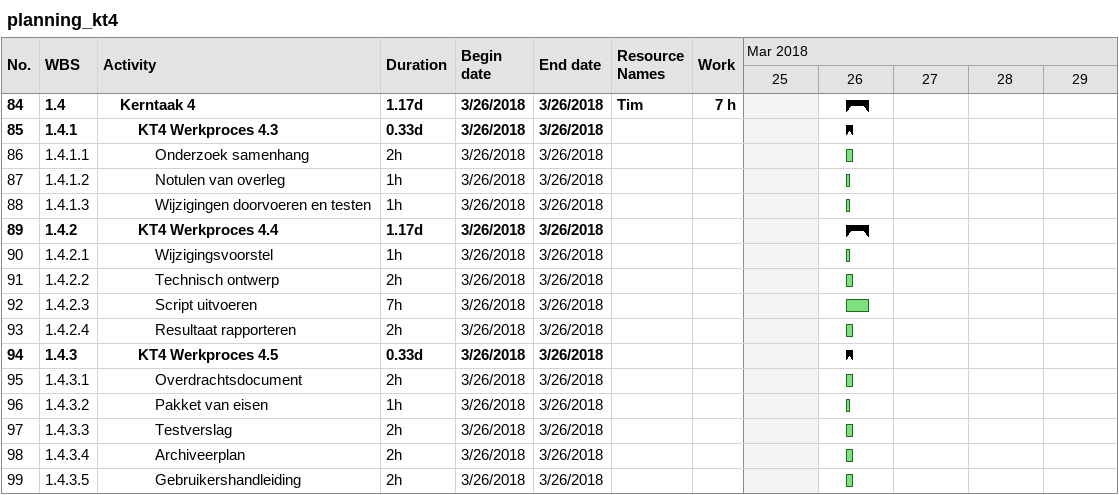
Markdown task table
planning_kt4

| ID | WBS | Task | Duration | Start | Finish | Resources | Work (h) |
|---|---|---|---|---|---|---|---|
| 84 | 1.4 | **Kerntaak 4** | 1.17d | 2018-03-26 | 2018-03-26 | Tim | 7 |
| 85 | 1.4.1 | **KT4 Werkproces 4.3** | 0.33d | 2018-03-26 | 2018-03-26 |  |  |
| 86 | 1.4.1.1 | Onderzoek samenhang | 2h | 2018-03-26 | 2018-03-26 |  |  |
| 87 | 1.4.1.2 | Notulen van overleg | 1h | 2018-03-26 | 2018-03-26 |  |  |
| 88 | 1.4.1.3 | Wijzigingen doorvoeren en testen | 1h | 2018-03-26 | 2018-03-26 |  |  |
| 89 | 1.4.2 | **KT4 Werkproces 4.4** | 1.17d | 2018-03-26 | 2018-03-26 |  |  |
| 90 | 1.4.2.1 | Wijzigingsvoorstel | 1h | 2018-03-26 | 2018-03-26 |  |  |
| 91 | 1.4.2.2 | Technisch ontwerp | 2h | 2018-03-26 | 2018-03-26 |  |  |
| 92 | 1.4.2.3 | Script uitvoeren | 7h | 2018-03-26 | 2018-03-26 |  |  |
| 93 | 1.4.2.4 | Resultaat rapporteren | 2h | 2018-03-26 | 2018-03-26 |  |  |
| 94 | 1.4.3 | **KT4 Werkproces 4.5** | 0.33d | 2018-03-26 | 2018-03-26 |  |  |
| 95 | 1.4.3.1 | Overdrachtsdocument | 2h | 2018-03-26 | 2018-03-26 |  |  |
| 96 | 1.4.3.2 | Pakket van eisen | 1h | 2018-03-26 | 2018-03-26 |  |  |
| 97 | 1.4.3.3 | Testverslag | 2h | 2018-03-26 | 2018-03-26 |  |  |
| 98 | 1.4.3.4 | Archiveerplan | 2h | 2018-03-26 | 2018-03-26 |  |  |
| 99 | 1.4.3.5 | Gebruikershandleiding | 2h | 2018-03-26 | 2018-03-26 |  |  |
